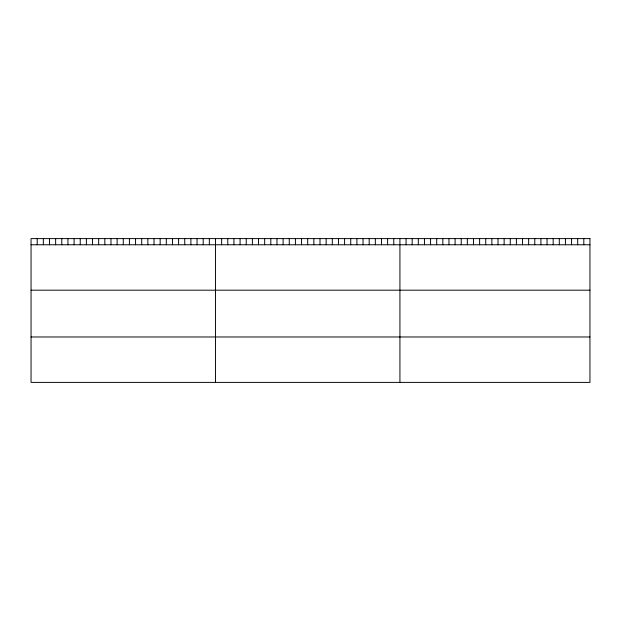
<?xml version="1.0" encoding="UTF-8"?>
<svg xmlns="http://www.w3.org/2000/svg" width="621" height="621" viewBox="0 0 621 621"><rect width="100%" height="100%" fill="white"/><g stroke="black" fill="none" stroke-linecap="round" stroke-linejoin="round"><path stroke-width="0.93" d="M31.05 244.767L589.95 244.767M31.05 290.186L589.95 290.186M31.05 336.978L589.95 336.978M583.818 238.604L583.818 244.767M577.693 238.604L577.693 244.767M571.561 238.604L571.561 244.767M565.428 238.604L565.428 244.767M559.304 238.604L559.304 244.767M553.171 238.604L553.171 244.767M547.039 238.604L547.039 244.767M540.914 238.604L540.914 244.767M534.782 238.604L534.782 244.767M528.65 238.604L528.65 244.767M522.525 238.604L522.525 244.767M516.393 238.604L516.393 244.767M510.26 238.604L510.26 244.767M504.136 238.604L504.136 244.767M498.003 238.604L498.003 244.767M491.871 238.604L491.871 244.767M485.738 238.604L485.738 244.767M479.614 238.604L479.614 244.767M473.481 238.604L473.481 244.767M467.349 238.604L467.349 244.767M461.224 238.604L461.224 244.767M455.092 238.604L455.092 244.767M448.96 238.604L448.96 244.767M442.835 238.604L442.835 244.767M436.703 238.604L436.703 244.767M430.57 238.604L430.57 244.767M424.446 238.604L424.446 244.767M418.313 238.604L418.313 244.767M412.181 238.604L412.181 244.767M406.056 238.604L406.056 244.767M399.924 238.604L399.924 382.396M393.776 238.604L393.776 244.767M387.628 238.604L387.628 244.767M381.48 238.604L381.48 244.767M375.332 238.604L375.332 244.767M369.185 238.604L369.185 244.767M363.037 238.604L363.037 244.767M356.889 238.604L356.889 244.767M350.741 238.604L350.741 244.767M344.593 238.604L344.593 244.767M338.445 238.604L338.445 244.767M332.297 238.604L332.297 244.767M326.149 238.604L326.149 244.767M320.001 238.604L320.001 244.767M313.853 238.604L313.853 244.767M307.705 238.604L307.705 244.767M301.558 238.604L301.558 244.767M295.41 238.604L295.41 244.767M289.262 238.604L289.262 244.767M283.114 238.604L283.114 244.767M276.966 238.604L276.966 244.767M270.818 238.604L270.818 244.767M264.67 238.604L264.67 244.767M258.522 238.604L258.522 244.767M252.374 238.604L252.374 244.767M246.226 238.604L246.226 244.767M240.079 238.604L240.079 244.767M233.931 238.604L233.931 244.767M227.783 238.604L227.783 244.767M221.635 238.604L221.635 244.767M215.487 238.604L215.487 382.396M209.339 238.604L209.339 244.767M203.191 238.604L203.191 244.767M197.043 238.604L197.043 244.767M190.895 238.604L190.895 244.767M184.748 238.604L184.748 244.767M178.6 238.604L178.6 244.767M172.452 238.604L172.452 244.767M166.304 238.604L166.304 244.767M160.156 238.604L160.156 244.767M154.008 238.604L154.008 244.767M147.86 238.604L147.86 244.767M141.712 238.604L141.712 244.767M135.564 238.604L135.564 244.767M129.416 238.604L129.416 244.767M123.269 238.604L123.269 244.767M117.121 238.604L117.121 244.767M110.973 238.604L110.973 244.767M104.825 238.604L104.825 244.767M98.677 238.604L98.677 244.767M92.529 238.604L92.529 244.767M86.381 238.604L86.381 244.767M80.233 238.604L80.233 244.767M74.085 238.604L74.085 244.767M67.937 238.604L67.937 244.767M61.789 238.604L61.789 244.767M55.642 238.604L55.642 244.767M49.494 238.604L49.494 244.767M43.346 238.604L43.346 244.767M37.198 238.604L37.198 244.767M589.95 238.604L31.05 238.604L31.05 382.396L589.95 382.396L589.95 238.604"/></g></svg>
